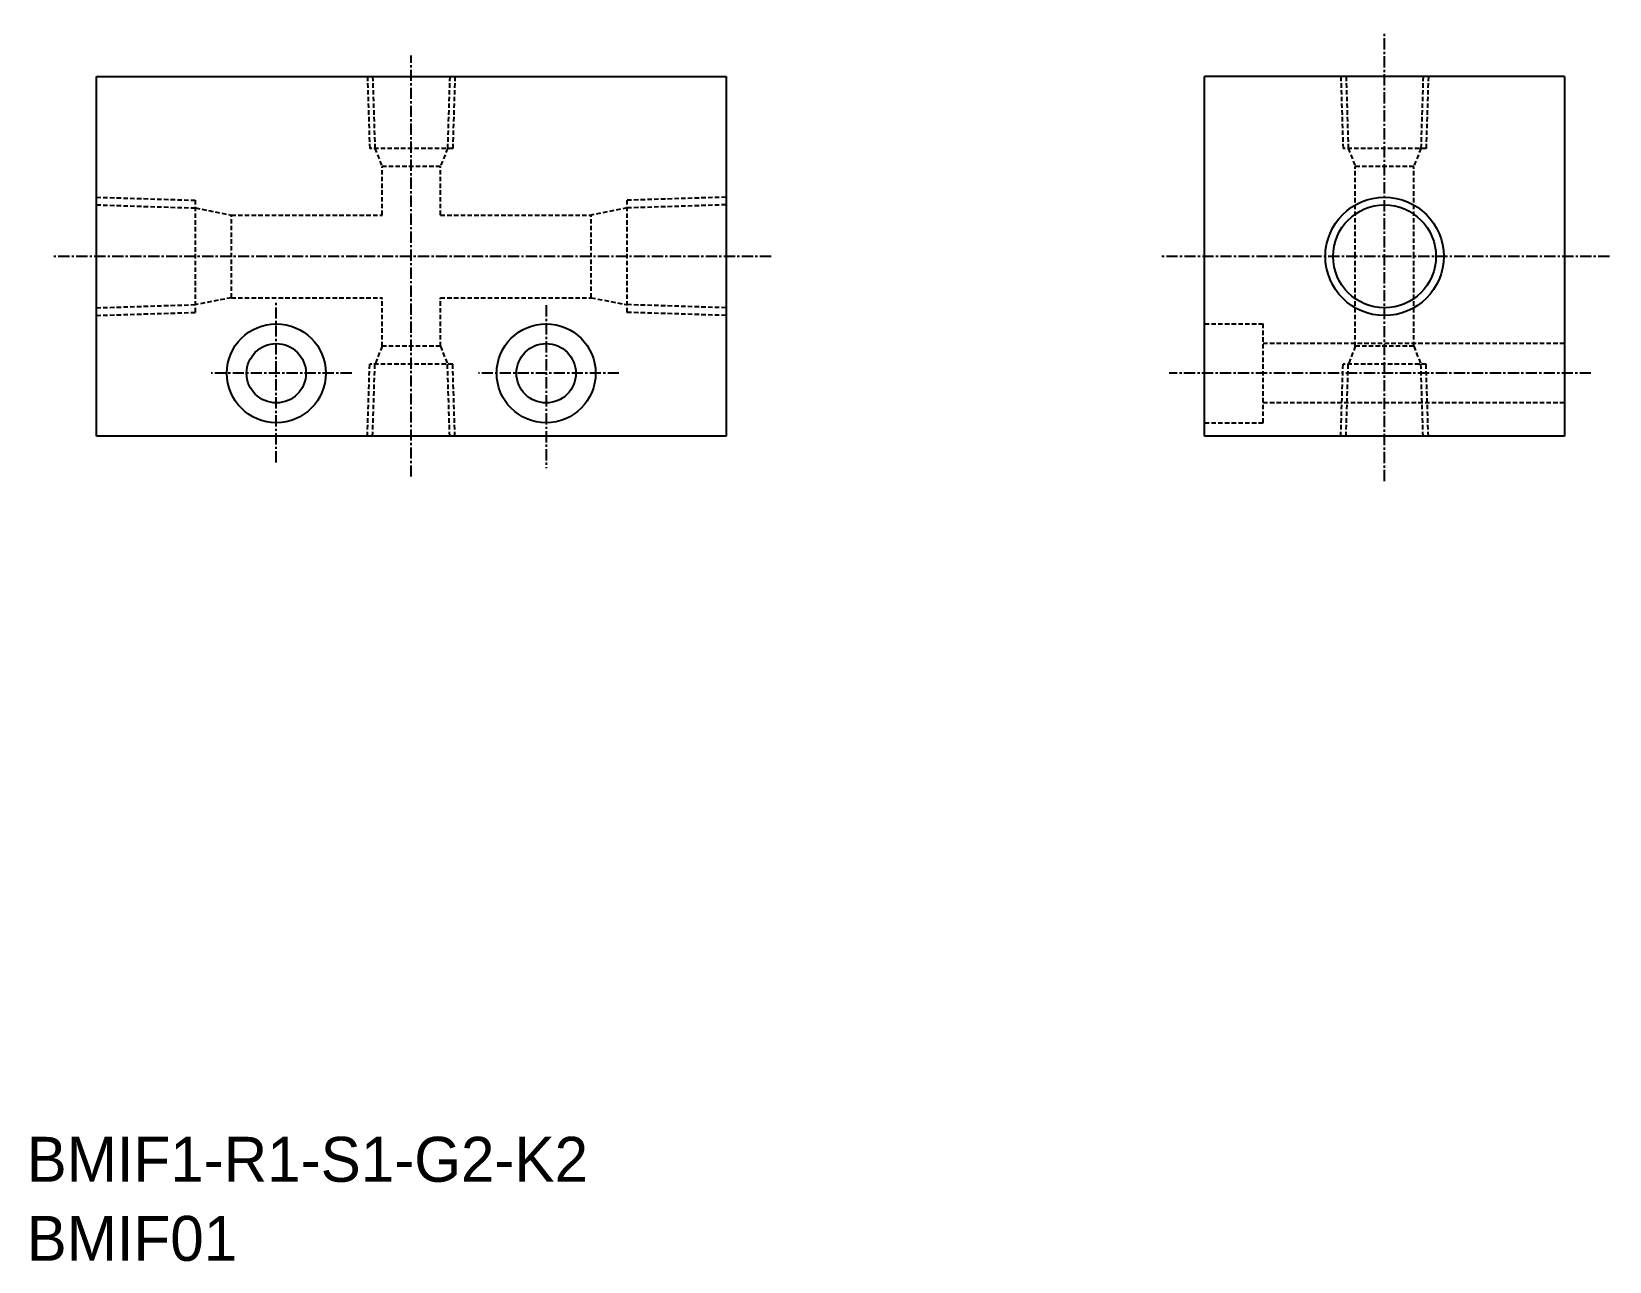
# Model space of a CAD drawing. Extents: x 621 to 797, y 1837 to 1974.
import ezdxf

# ---------------------------------------------------------------- set-up
doc = ezdxf.new("R2010")
doc.units = 0
doc.linetypes.add('CENTER', pattern=[2, 1.25, -0.25, 0.25, -0.25])
doc.linetypes.add('DASHED', pattern=[0.75, 0.5, -0.25])
doc.layers.get('0').update_dxf_attribs({"linetype": 'CONTINUOUS'})
doc.layers.add('CENTER', color=1, linetype='CENTER')

msp = doc.modelspace()

# ---------------------------------------------------------------- linework, layer by layer
at = {"color": 7, "linetype": 'CONTINUOUS'}
for p, q in [((628.48, 1969.2), (698.48, 1969.2)), ((628.48, 1929.2), (628.48, 1969.2)), ((698.48, 1969.2), (698.48, 1929.2)), ((791.69, 1969.2), (751.69, 1969.2)), ((751.69, 1929.2), (751.69, 1969.2)), ((791.69, 1969.2), (791.69, 1929.2)), ((698.48, 1929.2), (628.48, 1929.2)), ((791.69, 1929.2), (751.69, 1929.2))]:
    msp.add_line(p, q, dxfattribs=at)
at = {"color": 3, "linetype": 'DASHED'}
for p, q in [((658.61, 1969.2), (658.86, 1961.2)), ((659.19, 1969.2), (659.44, 1961.2)), ((667.76, 1969.2), (667.51, 1961.2)), ((668.34, 1969.2), (668.09, 1961.2)), ((766.83, 1969.2), (767.08, 1961.2)), ((767.41, 1969.2), (767.66, 1961.2)), ((775.98, 1969.2), (775.73, 1961.2)), ((776.56, 1969.2), (776.31, 1961.2)), ((668.09, 1961.2), (658.86, 1961.2)), ((659.44, 1961.2), (660.23, 1959.2)), ((667.51, 1961.2), (666.73, 1959.2)), ((776.31, 1961.2), (767.08, 1961.2)), ((767.66, 1961.2), (768.44, 1959.2)), ((775.73, 1961.2), (774.94, 1959.2)), ((666.73, 1959.2), (660.23, 1959.2)), ((660.23, 1953.8), (660.23, 1959.2)), ((666.73, 1953.8), (666.73, 1959.2)), ((768.44, 1949.2), (768.44, 1959.2)), ((774.94, 1959.2), (768.44, 1959.2)), ((774.94, 1949.2), (774.94, 1959.2)), ((628.48, 1955.78), (639.48, 1955.44)), ((628.48, 1954.93), (639.48, 1954.58)), ((639.48, 1942.97), (639.48, 1955.44)), ((639.48, 1954.58), (643.48, 1953.8)), ((687.48, 1954.58), (683.48, 1953.8)), ((698.48, 1955.78), (687.48, 1955.44)), ((687.48, 1942.97), (687.48, 1955.44)), ((698.48, 1954.93), (687.48, 1954.58)), ((643.48, 1944.6), (643.48, 1953.8)), ((643.48, 1953.8), (660.23, 1953.8)), ((666.73, 1953.8), (683.48, 1953.8)), ((683.48, 1944.6), (683.48, 1953.8)), ((768.44, 1939.2), (768.44, 1949.2)), ((774.94, 1939.2), (774.94, 1949.2)), ((628.48, 1943.48), (639.48, 1943.83)), ((643.48, 1944.6), (639.48, 1943.83)), ((643.48, 1944.6), (660.23, 1944.6)), ((660.23, 1939.2), (660.23, 1944.6)), ((666.73, 1944.6), (683.48, 1944.6)), ((666.73, 1939.2), (666.73, 1944.6)), ((683.48, 1944.6), (687.48, 1943.83)), ((698.48, 1943.48), (687.48, 1943.83)), ((628.48, 1942.63), (639.48, 1942.97)), ((698.48, 1942.63), (687.48, 1942.97)), ((751.69, 1941.7), (758.19, 1941.7)), ((758.19, 1930.7), (758.19, 1941.7)), ((660.23, 1939.2), (659.44, 1937.2)), ((666.73, 1939.2), (660.23, 1939.2)), ((666.73, 1939.2), (667.51, 1937.2)), ((791.69, 1939.5), (758.19, 1939.5)), ((768.44, 1939.2), (767.66, 1937.2)), ((774.94, 1939.2), (768.44, 1939.2)), ((774.94, 1939.2), (775.73, 1937.2)), ((658.61, 1929.2), (658.86, 1937.2)), ((668.09, 1937.2), (658.86, 1937.2)), ((659.19, 1929.2), (659.44, 1937.2)), ((667.76, 1929.2), (667.51, 1937.2)), ((668.34, 1929.2), (668.09, 1937.2)), ((766.83, 1929.2), (767.08, 1937.2)), ((776.31, 1937.2), (767.08, 1937.2)), ((767.41, 1929.2), (767.66, 1937.2)), ((775.98, 1929.2), (775.73, 1937.2)), ((776.56, 1929.2), (776.31, 1937.2)), ((791.69, 1932.9), (758.19, 1932.9)), ((751.69, 1930.7), (758.19, 1930.7))]:
    msp.add_line(p, q, dxfattribs=at)
for p, q in [((641.48, 1944.22), (641.48, 1944.22)), ((642.48, 1944.41), (642.48, 1944.41))]:
    msp.add_line(p, q)
at = {"color": 3, "linetype": 'CONTINUOUS'}
msp.add_circle((771.69, 1949.2), 6.58, dxfattribs=at)
at = {"color": 7, "linetype": 'CONTINUOUS'}
for centre, radius in [((771.69, 1949.2), 5.72), ((648.48, 1936.2), 5.5), ((678.48, 1936.2), 5.5), ((648.48, 1936.2), 3.3), ((678.48, 1936.2), 3.3)]:
    msp.add_circle(centre, radius, dxfattribs=at)
at = {"layer": 'CENTER', "color": 1, "linetype": 'CENTER'}
for p, q in [((771.69, 1924.2), (771.69, 1974.2)), ((663.48, 1924.71), (663.48, 1971.55)), ((703.48, 1949.2), (623.48, 1949.2)), ((796.69, 1949.2), (746.69, 1949.2)), ((648.48, 1926.28), (648.48, 1944.07)), ((678.48, 1943.76), (678.48, 1925.65)), ((656.88, 1936.2), (641.23, 1936.2)), ((686.57, 1936.2), (670.95, 1936.2)), ((794.64, 1936.2), (747.75, 1936.2))]:
    msp.add_line(p, q, dxfattribs=at)

# ---------------------------------------------------------------- texts
at = {"color": 7, "linetype": 'CONTINUOUS'}
for s, p in [('BMIF1-R1-S1-G2-K2', (620.72, 1846.28)), ('BMIF01', (620.72, 1837.49))]:
    msp.add_text(s, height=5, dxfattribs=at).set_placement(p)

doc.saveas('drawing.dxf')
